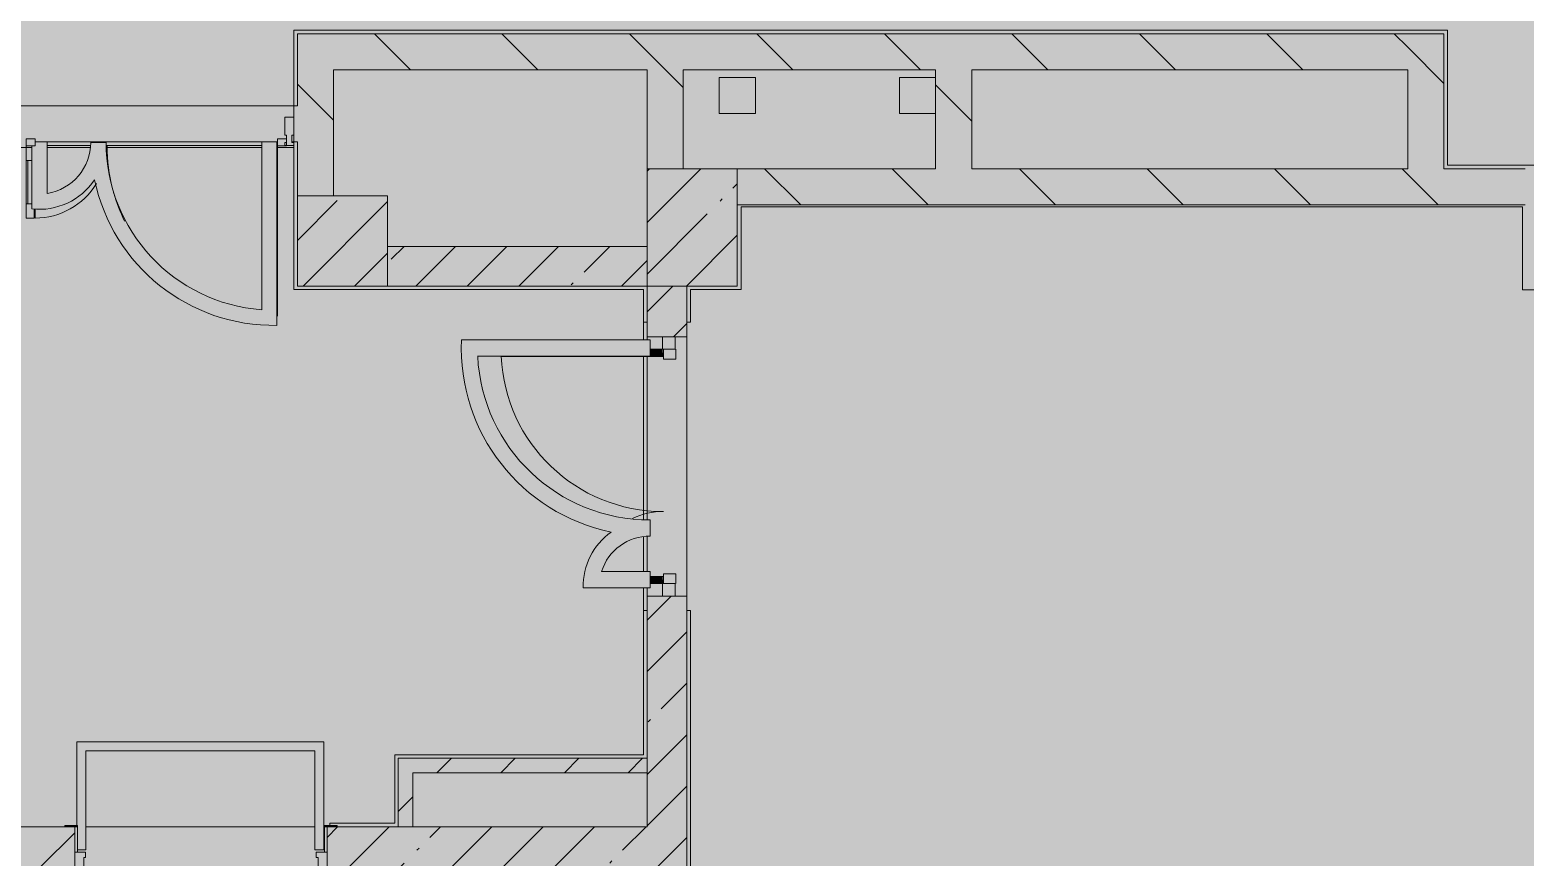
# Model space of a CAD drawing. Header units: millimetres. Extents: x 35224 to 234359, y -8553 to 29000.
# Drawn here: x 179405 to 187699, y 7732 to 12321 of the extents above; entities that cross this region are included whole.
import ezdxf

# ---------------------------------------------------------------- set-up
doc = ezdxf.new("R2010")
doc.units = ezdxf.units.MM
doc.layers.add('A-DETL-GENF-2', color=7, linetype='Continuous', lineweight=9, true_color=0xc0c0c0, transparency=0.4)
for name, color, linetype, lineweight, true_color in [('A-DETL-GENF-4', 7, 'Continuous', 5, 0xb7b7b7), ('A-DETL-GENF-5', 7, 'Continuous', 5, 0xe2e2e2), ('A-DOOR-3', 7, 'Continuous', 5, 0xe2e2e2), ('A-DOOR-4', 7, 'Continuous', 5, 0xb7b7b7), ('A-DOOR-FRAM-2', 7, 'Continuous', 5, 0xe2e2e2), ('A-DOOR-FRAM-4', 7, 'Continuous', 5, 0xb7b7b7), ('A-FLOR-1', 7, 'Continuous', 5, 0xb7b7b7), ('A-GLAZ-CWMG-2', 7, 'Continuous', 5, 0x737373), ('A-WALL-6', 7, 'Continuous', 9, 0x737373), ('I-WALL-2', 7, 'Continuous', 5, 0x737373), ('S-COLS-2', 7, 'Continuous', 5, 0x737373)]:
    doc.layers.add(name, color=color, linetype=linetype, lineweight=lineweight, true_color=true_color)
doc.layers.add('I-WALL-3', color=7, linetype='Continuous', lineweight=5)
doc.layers.add('S-COLS-1', color=7, linetype='Continuous', lineweight=5)
pattern_1 = [(45, (107348.7, 0), (-285.1231, 285.1231), []), (45, (107633.8, 0), (-285.1231, 285.1231), [504.031, -100.806, 16.764, -84.042])]
pattern_2 = [(135, (107348.7, 0), (-353.5534, -353.5534), [])]
pattern_3 = [(45, (107348.7, 0), (-176.7767, 176.7767), [])]

# ---------------------------------------------------------------- blocks, each defined once
blk = doc.blocks.new('BSC_Колонна _Прямоугольная - 650х500-23287315-3_7_2_птичка')
at = {"layer": 'S-COLS-1'}
h = blk.add_hatch(dxfattribs=at)
h.set_pattern_fill('FP_115', color=256, style=0, pattern_type=2)
h.set_pattern_definition([(135, (11225, -75730), (-285.1231, -285.1231), []), (135, (11225, -75444.88), (-285.1231, -285.1231), [504.031, -100.806, 16.764, -84.042])])
h.paths.add_polyline_path([(325, 120), (325, 250), (-325, 250), (-325, -250), (325, -250), (325, -217)])
at = {"layer": 'S-COLS-2'}
for p, q in [((325, 250), (-325, 250)), ((-325, 250), (-325, -250)), ((325, -250), (325, 250)), ((-325, -250), (325, -250))]:
    blk.add_line(p, q, dxfattribs=at)
blk = doc.blocks.new('BSC_Колонна _Прямоугольная - 500х500-V140-3_7_2_птичка')
at = {"layer": 'S-COLS-1'}
h = blk.add_hatch(dxfattribs=at)
h.set_pattern_fill('FP_116', color=256, style=0, pattern_type=2)
h.set_pattern_definition([(45, (-73790, -11150), (-285.1231, 285.1231), []), (45, (-73504.88, -11150), (-285.1231, 285.1231), [504.031, -100.806, 16.764, -84.042])])
h.paths.add_polyline_path([(-141.4, -250), (250, -250), (250, 250), (-250, 250), (-250, -250)])
at = {"layer": 'S-COLS-2'}
for p, q in [((250, 250), (-250, 250)), ((-250, 250), (-250, -250)), ((250, -250), (250, 250)), ((-250, -250), (250, -250))]:
    blk.add_line(p, q, dxfattribs=at)
blk = doc.blocks.new('110_Дверь_СКБ_2Ст - Д-1 Лестничная клетка EIS60-24319353-3_7_2_птичка')
at = {"layer": 'A-DOOR-3'}
for points in [[(612.5, 1010), (612.5, 110), (662.5, 110), (662.5, 1010)], [(-631.1, 510), (-637.5, 510), (-637.5, 110), (-587.5, 110), (-587.5, 510)], [(712.5, 30), (697.5, 30), (697.5, -110), (712.5, -110)]]:
    blk.add_hatch(color=256, dxfattribs=at).paths.add_polyline_path(points)
h = blk.add_hatch(color=256, dxfattribs=at)
h.paths.add_polyline_path([(662.5, 110), (662.5, 60), (652.5, 60), (652.5, 30), (712.5, 30), (712.5, 110)])
h.paths.add_polyline_path([(-637.5, 110), (-687.5, 110), (-687.5, 30), (-627.5, 30), (-631.1, 60), (-637.5, 60)])
at = {"layer": 'A-DOOR-FRAM-2'}
for points in [[(-742.5, 118), (-742.5, 110), (-672.5, 110), (-672.5, 118)], [(697.5, 118), (697.5, 110), (767.5, 110), (767.5, 118)], [(-672.5, 30), (-687.5, 30), (-687.5, -110), (-672.5, -110)], [(-672.5, -110), (-742.5, -110), (-742.5, -118), (-672.5, -118)], [(697.5, -110), (697.5, -118), (767.5, -118), (767.5, -110)]]:
    blk.add_hatch(color=256, dxfattribs=at).paths.add_polyline_path(points)
at = {"layer": 'A-DOOR-4'}
for p, q in [((662.5, 1010), (612.5, 1010)), ((612.5, 1010), (612.5, 110)), ((662.5, 110), (662.5, 1010)), ((-637.5, 510), (-637.5, 110)), ((-587.5, 510), (-637.5, 510)), ((-587.5, 110), (-587.5, 510)), ((-637.5, 110), (-587.5, 110)), ((612.5, 110), (662.5, 110))]:
    blk.add_line(p, q, dxfattribs=at)
for centre, radius, start, end in [((662.5, 110), 900, 90, 180), ((-637.5, 110), 400, 360, 90)]:
    blk.add_arc(centre, radius, start, end, dxfattribs=at)
at = {"layer": 'A-DOOR-FRAM-4'}
for p, q in [((-672.5, 118), (-742.5, 118)), ((-742.5, 118), (-742.5, 110)), ((-742.5, 110), (-672.5, 110)), ((-637.5, 110), (-687.5, 110)), ((-687.5, 110), (-687.5, 30)), ((-672.5, 110), (-672.5, 118)), ((-637.5, 60), (-637.5, 110)), ((662.5, 110), (662.5, 60)), ((712.5, 110), (662.5, 110)), ((767.5, 118), (697.5, 118)), ((697.5, 118), (697.5, 110)), ((697.5, 110), (767.5, 110)), ((712.5, 30), (712.5, 110)), ((767.5, 110), (767.5, 118)), ((-687.5, 30), (-627.5, 30)), ((-672.5, 30), (-687.5, 30)), ((-687.5, 30), (-687.5, -110)), ((-672.5, -110), (-672.5, 30)), ((-627.5, 60), (-637.5, 60)), ((-627.5, 30), (-627.5, 60)), ((662.5, 60), (652.5, 60)), ((652.5, 60), (652.5, 30)), ((652.5, 30), (712.5, 30)), ((712.5, 30), (697.5, 30)), ((697.5, 30), (697.5, -110)), ((712.5, -110), (712.5, 30)), ((-672.5, -110), (-742.5, -110)), ((-742.5, -110), (-742.5, -118)), ((-742.5, -118), (-672.5, -118)), ((-687.5, -110), (-672.5, -110)), ((-672.5, -118), (-672.5, -110)), ((697.5, -110), (712.5, -110)), ((767.5, -110), (697.5, -110)), ((697.5, -110), (697.5, -118)), ((697.5, -118), (767.5, -118)), ((767.5, -118), (767.5, -110))]:
    blk.add_line(p, q, dxfattribs=at)
blk = doc.blocks.new('Прямоугольный импост - 50 x 70 мм-32306832-3_7_2_птичка')
at = {"layer": 'A-GLAZ-CWMG-2'}
for p, q in [((-70, 35), (0, 35)), ((-70, -35), (-70, 35)), ((0, 35), (0, -35)), ((0, -35), (-70, -35))]:
    blk.add_line(p, q, dxfattribs=at)
blk = doc.blocks.new('Дверь_Витражная_остекление_ - ДВН_ДАО_Главный вход_1200 в свету Д-22 _п_-32306833-3_7_2_птичка')
at = {"layer": 'A-DOOR-3'}
for points in [[(-610, -35), (-610, -30), (-650, -35), (-650, -103), (-611.7, -103), (-610, -87)], [(650, -87), (650, -30), (610, -35), (610, -103), (650, -103)]]:
    blk.add_hatch(color=256, dxfattribs=at).paths.add_polyline_path(points)
at = {"layer": 'A-DETL-GENF-4'}
for p, q in [((-650, 40), (-595, 40)), ((-595, 40), (-595, -30)), ((650, 40), (595, 40)), ((595, 40), (595, -30)), ((-610, -30), (-650, -30)), ((-595, -30), (-650, -30)), ((-650, -35), (-650, -103)), ((-610, -930), (-610, -30)), ((595, -30), (650, -30)), ((610, -30), (610, -103)), ((650, -30), (610, -30)), ((650, -103), (650, -35))]:
    blk.add_line(p, q, dxfattribs=at)
at = {"layer": 'A-DOOR-4'}
for p, q in [((-650, -103), (-650, -35)), ((650, -103), (650, -35))]:
    blk.add_line(p, q, dxfattribs=at)
for centre, radius, start, end in [((-650, -30), 900, 272.47677, 0), ((650, -30), 400, 180, 205.34539)]:
    blk.add_arc(centre, radius, start, end, dxfattribs=at)
blk = doc.blocks.new('Прямоугольный импост - 50 x 70 мм-32306835-3_7_2_птичка')
at = {"layer": 'A-GLAZ-CWMG-2'}
for p, q in [((0, 35), (-70, 35)), ((-70, 35), (-70, -35)), ((0, -35), (0, 35)), ((-70, -35), (0, -35))]:
    blk.add_line(p, q, dxfattribs=at)
blk = doc.blocks.new('Дверь_Витражная_остекление_ - В-18-32468702-3_7_2_птичка')
at = {"layer": 'A-DETL-GENF-5'}
blk.add_hatch(color=256, dxfattribs=at).paths.add_polyline_path([(689.5, 420), (677.5, 420), (677.5, 369.7), (689.5, 369.5), (689.5, 20), (722.5, 20), (722.5, 420)])
at = {"layer": 'A-DETL-GENF-4'}
for p, q in [((-672.5, 965), (-672.5, 20)), ((-672.5, 965), (-672.5, 20)), ((722.5, 420), (677.5, 420)), ((677.5, 420), (677.5, 369.7)), ((722.5, 420), (677.5, 420)), ((677.5, 420), (677.5, 369.7)), ((722.5, 420), (722.5, 20)), ((722.5, 20), (722.5, 420)), ((722.5, 340), (689.5, 340)), ((712.5, 340), (712.5, 100)), ((722.5, 100), (689.5, 100))]:
    blk.add_line(p, q, dxfattribs=at)
at = {"layer": 'A-DOOR-4'}
for p, q in [((-672.5, 965), (-672.5, 20)), ((672.5, 420), (672.5, 369.8)), ((-672.5, 20), (-722.5, 20)), ((-722.5, 20), (-722.5, -20)), ((-672.5, -20), (-672.5, 20)), ((722.5, 20), (672.5, 20)), ((672.5, 20), (672.5, -20)), ((722.5, -20), (722.5, 20)), ((-722.5, -20), (-672.5, -20)), ((672.5, -20), (722.5, -20))]:
    blk.add_line(p, q, dxfattribs=at)
for centre, radius, start, end in [((-672.5, 20), 945, 15.85424, 26.17307), ((672.5, 20), 400, 90, 148.53811), ((-672.5, 20), 945, 360, 14.43128), ((672.5, 20), 400, 177.03782, 180)]:
    blk.add_arc(centre, radius, start, end, dxfattribs=at)
blk = doc.blocks.new('Прямоугольный импост - Импост структурный с накладкой - 160мм Темный-33326242-3_7_2_птичка')
at = {"layer": 'A-GLAZ-CWMG-2'}
for p, q in [((0, 140), (-50, 140)), ((-50, 140), (-50, 40)), ((0, 40), (0, 140)), ((-50, 40), (-40, 40)), ((-40, 0), (-50, 0)), ((-50, 0), (-50, -17)), ((-40, 40), (-40, 0)), ((-10, 0), (-10, 40)), ((-10, 40), (0, 40)), ((0, 0), (-10, 0)), ((0, -17), (0, 0)), ((-50, -17), (0, -17))]:
    blk.add_line(p, q, dxfattribs=at)

msp = doc.modelspace()

# ---------------------------------------------------------------- hatches: boundary and pattern name
at = {"layer": 'A-DETL-GENF-2'}
msp.add_hatch(color=256, dxfattribs=at).paths.add_polyline_path([(178200.6, -251.7), (183198.7, -251.7), (183198.7, 3288.3), (191918.7, 3288.3), (191918.7, 27348.3), (149258.7, 27348.3), (149258.7, 23888.3), (145658.8, 23888.3), (145658.8, -251.7), (177268.4, -251.7)])
at = {"layer": 'I-WALL-3'}
h = msp.add_hatch(dxfattribs=at)
h.set_pattern_fill('FP_92', color=256, style=0, pattern_type=2)
h.set_pattern_definition(pattern_2)
h.paths.add_polyline_path([(186590.5, 12100), (187048.7, 12100), (187048.7, 12300), (180888.7, 12300), (180888.7, 12100), (186392.3, 12100)])
h = msp.add_hatch(dxfattribs=at)
h.set_pattern_fill('FP_92', color=256, style=0, pattern_type=2)
h.set_pattern_definition(pattern_2)
h.paths.add_polyline_path([(187248.7, 11550), (187248.7, 12300), (187048.7, 12300), (187048.7, 11550)])
h = msp.add_hatch(dxfattribs=at)
h.set_pattern_fill('FP_92', color=256, style=0, pattern_type=2)
h.set_pattern_definition(pattern_2)
h.paths.add_polyline_path([(180888.7, 11400), (181088.7, 11400), (181088.7, 12100), (180888.7, 12100), (180888.7, 11700)])
h = msp.add_hatch(dxfattribs=at)
h.set_pattern_fill('FP_92', color=256, style=0, pattern_type=2)
h.set_pattern_definition(pattern_2)
h.paths.add_polyline_path([(182828.7, 11550), (183028.7, 11550), (183028.7, 12100), (182828.7, 12100)])
h = msp.add_hatch(dxfattribs=at)
h.set_pattern_fill('FP_92', color=256, style=0, pattern_type=2)
h.set_pattern_definition(pattern_2)
h.paths.add_polyline_path([(184629.2, 11550), (184629.2, 12100), (184429.2, 12100), (184429.2, 11550)])
h = msp.add_hatch(dxfattribs=at)
h.set_pattern_fill('FP_92', color=256, style=0, pattern_type=2)
h.set_pattern_definition(pattern_2)
h.paths.add_polyline_path([(175998.7, 11700), (176102.7, 11700), (176102.7, 11900), (175998.7, 11900), (175998.7, 11799.5)])
h.paths.add_polyline_path([(177582.7, 11700), (177658.7, 11700), (177658.7, 11900), (177582.7, 11900), (177582.7, 11799.5)])
h.paths.add_polyline_path([(178178.7, 11700), (178178.7, 11900), (178158.7, 11900), (178158.7, 11700)])
h.paths.add_polyline_path([(180888.7, 11700), (180888.7, 11900), (180868.7, 11900), (180868.7, 11700)])
h = msp.add_hatch(dxfattribs=at)
h.set_pattern_fill('FP_92', color=256, style=0, pattern_type=2)
h.set_pattern_definition(pattern_2)
h.paths.add_polyline_path([(186120.5, 11350), (187698.7, 11350), (187698.7, 11550), (183328.7, 11550), (183328.7, 11350), (184726.1, 11350)])
h = msp.add_hatch(dxfattribs=at)
h.set_pattern_fill('FP_89', color=256, style=0, pattern_type=2)
h.set_pattern_definition(pattern_1)
h.paths.add_polyline_path([(182828.7, 10900), (182828.7, 11120), (181388.7, 11120), (181388.7, 10900)])
h = msp.add_hatch(dxfattribs=at)
h.set_pattern_fill('FP_89', color=256, style=0, pattern_type=2)
h.set_pattern_definition(pattern_1)
h.paths.add_polyline_path([(182861.7, 7900), (183048.7, 7900), (183048.7, 9179), (182828.7, 9179), (182828.7, 7900)])
h.paths.add_polyline_path([(182828.7, 10619), (183048.7, 10619), (183048.7, 10900), (182828.7, 10900)])
h = msp.add_hatch(dxfattribs=at)
h.set_pattern_fill('FP_94', color=256, style=0, pattern_type=2)
h.set_pattern_definition(pattern_3)
h.paths.add_polyline_path([(181528.7, 7900), (181528.7, 8280), (181448.7, 8280), (181448.7, 7900)])
h = msp.add_hatch(dxfattribs=at)
h.set_pattern_fill('FP_94', color=256, style=0, pattern_type=2)
h.set_pattern_definition(pattern_3)
h.paths.add_polyline_path([(182828.7, 8200), (182828.7, 8280), (181528.7, 8280), (181528.7, 8200)])
h = msp.add_hatch(dxfattribs=at)
h.set_pattern_fill('FP_89', color=256, style=0, pattern_type=2)
h.set_pattern_definition(pattern_1)
h.paths.add_polyline_path([(181108.7, 7680), (182828.7, 7680), (182828.7, 7900), (181053.7, 7900), (181053.7, 7680)])
h.paths.add_polyline_path([(179598.7, 7680), (179653.7, 7680), (179653.7, 7900), (179208.7, 7900), (179208.7, 7680), (179428.7, 7680)])
h = msp.add_hatch(dxfattribs=at)
h.set_pattern_fill('FP_89', color=256, style=0, pattern_type=2)
h.set_pattern_definition(pattern_1)
h.paths.add_polyline_path([(183048.7, 120), (183048.7, 350), (182828.7, 350), (182828.7, 120), (182861.7, 120)])
h.paths.add_polyline_path([(182861.7, 1150), (183048.7, 1150), (183048.7, 3550), (182828.7, 3550), (182828.7, 1150)])
h.paths.add_polyline_path([(182861.7, 4050), (183048.7, 4050), (183048.7, 7900), (182828.7, 7900), (182828.7, 4050)])

# ---------------------------------------------------------------- linework, layer by layer
at = {"layer": 'A-FLOR-1'}
for p, q in [((180868.7, 11900), (180868.7, 12320)), ((180868.7, 12320), (187267.7, 12320)), ((187267.7, 12320), (187267.7, 11570)), ((183229.2, 12057), (183429.2, 12057)), ((183229.2, 11857), (183229.2, 12057)), ((183429.2, 12057), (183429.2, 11857)), ((184229.2, 12057), (184429.2, 12057)), ((184229.2, 11857), (184229.2, 12057)), ((183429.2, 11857), (183229.2, 11857)), ((184429.2, 11857), (184229.2, 11857)), ((179501.4, 11700), (179433.7, 11700)), ((179501.4, 11413.8), (179501.4, 11700)), ((179827.4, 11697.2), (179742.7, 11697.2)), ((180775.7, 11700), (180691, 11700)), ((180691, 11700), (180691, 10768.9)), ((180775.7, 10681.9), (180775.7, 11700)), ((178178.7, 11669), (179416.7, 11669)), ((179416.7, 11677), (179416.7, 11327.5)), ((179740.9, 11680), (179501.4, 11680)), ((179501.4, 11669), (179739.8, 11669)), ((180691, 11680), (179828.3, 11680)), ((179829, 11669), (180691, 11669)), ((180775.7, 11669), (180868.7, 11669)), ((180868.7, 10880), (180868.7, 11680)), ((180868.7, 11669), (180868.7, 11680)), ((187267.7, 11570), (190899.2, 11570)), ((187684.7, 11340), (183349.7, 11340)), ((183349.7, 11340), (183349.7, 10880)), ((187684.7, 10879), (187684.7, 11340)), ((182808.7, 10880), (180868.7, 10880)), ((182808.7, 10880), (182808.7, 10600.7)), ((183349.7, 10880), (183069.7, 10880)), ((183069.7, 10880), (183069.7, 10700)), ((191808.7, 10879), (187684.7, 10879)), ((182828.7, 10700), (182808.7, 10700)), ((183069.7, 10700), (183048.7, 10700)), ((182845.7, 10600.7), (181798.6, 10600.7)), ((182845.7, 10510.7), (182845.7, 10600.7)), ((181888.8, 10510.7), (182845.7, 10510.7)), ((182808.7, 9604.5), (182808.7, 10510.7)), ((182845.7, 9512.6), (182845.7, 9602.6)), ((182808.7, 9316.6), (182808.7, 9509.1)), ((182845.7, 9316.6), (182576.3, 9316.6)), ((182845.7, 9226.6), (182845.7, 9316.6)), ((182473.8, 9226.6), (182845.7, 9226.6)), ((182808.7, 9226.6), (182808.7, 8300)), ((182808.7, 9100), (182828.7, 9100)), ((183048.7, 9100), (183069.7, 9100)), ((183069.7, 9100), (183069.7, 4070)), ((181035.6, 8371.9), (179665.6, 8371.9)), ((179665.6, 8371.9), (179665.6, 7908)), ((179715.6, 7771.9), (179715.6, 8321.9)), ((179715.6, 8321.9), (180985.6, 8321.9)), ((180985.6, 8321.9), (180985.6, 7771.9)), ((181035.6, 7771.9), (181035.6, 8371.9)), ((181428.7, 7920), (181428.7, 8300)), ((181428.7, 8300), (182808.7, 8300)), ((181068.7, 7908), (181068.7, 7920)), ((181068.7, 7920), (181428.7, 7920)), ((179668.7, 7771.9), (179715.6, 7771.9)), ((180985.6, 7771.9), (181035.6, 7771.9))]:
    msp.add_line(p, q, dxfattribs=at)
for centre, radius, start, end in [((179455.6, 11697.2), 287, 279.17366, 0), ((180758.1, 11697.2), 930.7, 180, 265.86869), ((179455.6, 11697.2), 371.7, 263.98747, 326.07537), ((180758.1, 11697.2), 1015.4, 191.7891, 270.99569), ((182842.7, 10557.6), 1045, 177.63591, 258.21594), ((182842.7, 10557.6), 955, 182.81459, 270.17999), ((182842.7, 9233.6), 369, 125.33508, 181.08444), ((182842.7, 9233.6), 279, 89.3839, 162.68951)]:
    msp.add_arc(centre, radius, start, end, dxfattribs=at)
at = {"layer": 'A-WALL-6'}
for p, q in [((182828.7, 8200), (182828.7, 8280)), ((181448.7, 7900), (181528.7, 7900))]:
    msp.add_line(p, q, dxfattribs=at)
at = {"layer": 'I-WALL-2'}
for p, q in [((187248.7, 12300), (180888.7, 12300)), ((180888.7, 12300), (180888.7, 11900)), ((187248.7, 11550), (187248.7, 12300)), ((181088.7, 12100), (182828.7, 12100)), ((181088.7, 11400), (181088.7, 12100)), ((182828.7, 12100), (182828.7, 11550)), ((183028.7, 11550), (183028.7, 12100)), ((183028.7, 12100), (184429.2, 12100)), ((184429.2, 12100), (184429.2, 11550)), ((184629.2, 12100), (187048.7, 12100)), ((184629.2, 11550), (184629.2, 12100)), ((187048.7, 12100), (187048.7, 11550)), ((178158.7, 11900), (180888.7, 11900)), ((180868.7, 11900), (180868.7, 11700)), ((180691, 11700), (179501.4, 11700)), ((180858.7, 11700), (180888.7, 11700)), ((180888.7, 11700), (180888.7, 11400)), ((184429.2, 11550), (183328.7, 11550)), ((187048.7, 11550), (184629.2, 11550)), ((187698.7, 11550), (187248.7, 11550)), ((183328.7, 11350), (187698.7, 11350)), ((182828.7, 11120), (181388.7, 11120)), ((181388.7, 10900), (182828.7, 10900)), ((182828.7, 10900), (182828.7, 10600.7)), ((183048.7, 10900), (183048.7, 7900)), ((182828.7, 10619), (183048.7, 10619)), ((182828.7, 9603.5), (182828.7, 10510.7)), ((182828.7, 9316.6), (182828.7, 9511)), ((182828.7, 9226.6), (182828.7, 8280)), ((183048.7, 9179), (182828.7, 9179)), ((181448.7, 8280), (181448.7, 7900)), ((182828.7, 8280), (181448.7, 8280)), ((181528.7, 7900), (181528.7, 8200)), ((181528.7, 8200), (182828.7, 8200)), ((182828.7, 8200), (182828.7, 7900)), ((179598.7, 7900), (179208.7, 7900)), ((179715.6, 7900), (180985.6, 7900)), ((181448.7, 7900), (181108.7, 7900)), ((182828.7, 7900), (181528.7, 7900)), ((183048.7, 4050), (183048.7, 7900))]:
    msp.add_line(p, q, dxfattribs=at)

# ---------------------------------------------------------------- block references
at = {"layer": 'A-DOOR-4'}
for name, p, rotation in [('Дверь_Витражная_остекление_ - В-18-32468702-3_7_2_птичка', (180106.2, 11697), 180), ('Дверь_Витражная_остекление_ - ДВН_ДАО_Главный вход_1200 в свету Д-22 _п_-32306833-3_7_2_птичка', (182948.7, 9899), 269.9999999999994), ('110_Дверь_СКБ_2Ст - Д-1 Лестничная клетка EIS60-24319353-3_7_2_птичка', (180366.2, 7790), 180)]:
    msp.add_blockref(name, p, dxfattribs=dict(at, rotation=rotation))
at = {"layer": 'A-GLAZ-CWMG-2'}
msp.add_blockref('Прямоугольный импост - Импост структурный с накладкой - 160мм Темный-33326242-3_7_2_птичка', (180868.7, 11697), dxfattribs=at)
at = {"layer": 'A-GLAZ-CWMG-2', "rotation": 89.99999999999942}
msp.add_blockref('Прямоугольный импост - 50 x 70 мм-32306835-3_7_2_птичка', (182948.7, 10619), dxfattribs=at)
at = {"layer": 'A-GLAZ-CWMG-2', "extrusion": (0, 0, -1), "rotation": 270.0000000000006}
msp.add_blockref('Прямоугольный импост - 50 x 70 мм-32306832-3_7_2_птичка', (-182948.7, 9179), dxfattribs=at)
at = {"layer": 'S-COLS-2', "rotation": 270.0000000000007}
msp.add_blockref('BSC_Колонна _Прямоугольная - 650х500-23287315-3_7_2_птичка', (183078.7, 11225), dxfattribs=at)
at = {"layer": 'S-COLS-2'}
msp.add_blockref('BSC_Колонна _Прямоугольная - 500х500-V140-3_7_2_птичка', (181138.7, 11150), dxfattribs=at)

doc.saveas('drawing.dxf')
